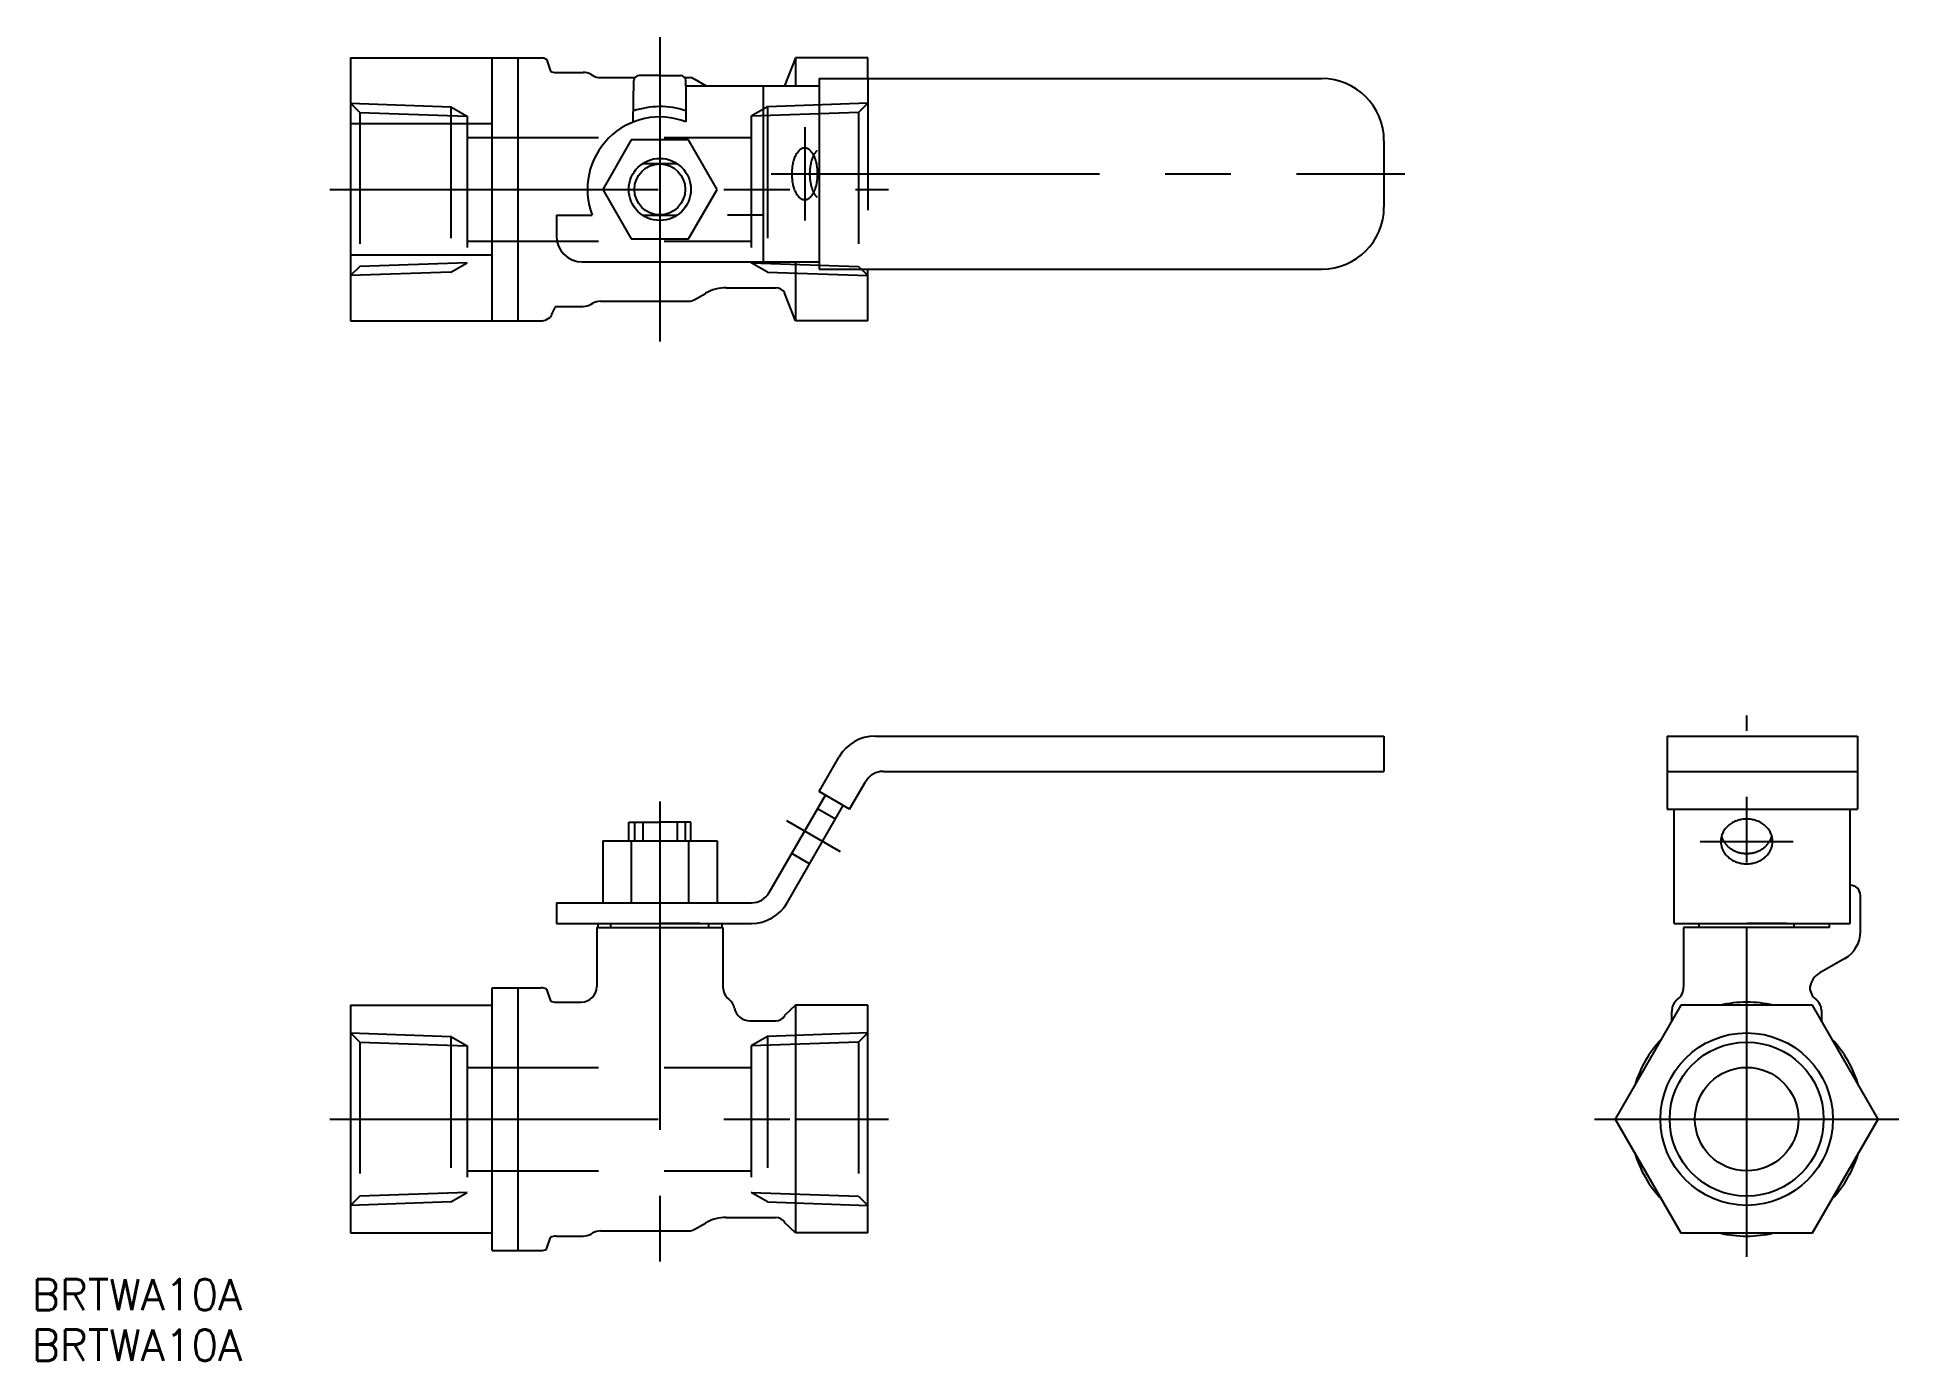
# Model space of a CAD drawing. Extents: x -165 to 15, y -23 to 105.
import ezdxf

# ---------------------------------------------------------------- set-up
doc = ezdxf.new("R2010")
doc.units = 0
doc.linetypes.add('CENTER', pattern=[50.8, 31.75, -6.35, 6.35, -6.35])
doc.linetypes.add('DASHED', pattern=[19.05, 12.7, -6.35])
doc.layers.get('0').update_dxf_attribs({"linetype": 'CONTINUOUS'})
doc.layers.add('CENTER', color=1, linetype='CENTER')
doc.styles.get("Standard").update_dxf_attribs({"font": 'txt.shx', "height": 3, "bigfont": 'bigfont.shx'})

msp = doc.modelspace()

# ---------------------------------------------------------------- linework, layer by layer
at = {"color": 7, "linetype": 'CONTINUOUS'}
for p, q in [((-134.96, 102.52), (-134.96, 77.12)), ((-134.96, 102.52), (-118.76, 102.52)), ((-121.26, 77.12), (-121.26, 102.52)), ((-118.76, 77.12), (-118.76, 102.52)), ((-118.76, 102.52), (-116.53, 102.52)), ((-116.03, 102.39), (-115.62, 101.25)), ((-115.12, 101.12), (-112.46, 101.12)), ((-111.71, 100.92), (-111.54, 100.82)), ((-105.06, 100.82), (-107.07, 100.82)), ((-105.06, 100.82), (-103.05, 100.82)), ((-91.96, 102.52), (-93, 99.82)), ((-84.96, 102.52), (-91.96, 102.52)), ((-91.96, 102.52), (-91.96, 99.82)), ((-84.96, 100.52), (-84.96, 102.52)), ((-110.79, 100.62), (-107.47, 100.62)), ((-107.64, 96.33), (-107.57, 100.33)), ((-102.65, 100.62), (-102.23, 100.62)), ((-102.56, 99.82), (-102.56, 96.36)), ((-102.56, 99.82), (-89.67, 99.82)), ((-102.54, 99.82), (-102.55, 100.33)), ((-101.73, 100.49), (-100.57, 99.82)), ((-95.06, 99.82), (-95.06, 82.82)), ((-89.67, 100.52), (-41.06, 100.52)), ((-89.67, 100.52), (-89.67, 82.12)), ((-121.26, 96.17), (-134.96, 96.17)), ((-107.82, 94.6), (-110.58, 89.82)), ((-102.3, 94.6), (-107.82, 94.6)), ((-99.53, 89.82), (-102.3, 94.6)), ((-35.06, 94.52), (-35.06, 88.12)), ((-106.72, 92.32), (-103.4, 92.32)), ((-110.58, 89.82), (-107.82, 85.03)), ((-102.3, 85.03), (-99.53, 89.82)), ((-115.06, 87.32), (-111.6, 87.32)), ((-115.06, 87.32), (-115.06, 85.32)), ((-106.72, 87.32), (-103.4, 87.32)), ((-95.06, 87.32), (-98.52, 87.32)), ((-107.82, 85.03), (-102.3, 85.03)), ((-121.26, 83.47), (-134.96, 83.47)), ((-112.56, 82.82), (-89.67, 82.82)), ((-91.96, 82.82), (-91.96, 77.12)), ((-89.67, 82.12), (-41.06, 82.12)), ((-84.96, 77.12), (-84.96, 82.12)), ((-101.73, 79.15), (-100.64, 79.78)), ((-98.64, 80.32), (-93.86, 80.32)), ((-91.96, 77.12), (-93, 79.82)), ((-116.03, 77.25), (-115.62, 77.48)), ((-115.12, 78.52), (-112.46, 78.52)), ((-111.71, 78.72), (-111.54, 78.82)), ((-110.79, 79.02), (-102.23, 79.02)), ((-134.96, 77.12), (-118.76, 77.12)), ((-118.76, 77.12), (-116.53, 77.12)), ((-84.96, 77.12), (-91.96, 77.12)), ((-84.26, 37), (-35.06, 37)), ((-35.06, 37), (-35.06, 33.6)), ((-7.7, 37), (10.7, 37)), ((-7.7, 37), (-7.7, 29.94)), ((10.7, 37), (10.7, 29.94)), ((-89.67, 31.64), (-87.73, 35)), ((-86.72, 29.94), (-85.19, 32.6)), ((-83.45, 33.6), (-35.06, 33.6)), ((-7.7, 33.6), (10.7, 33.6)), ((-94.48, 21.9), (-89.06, 31.29)), ((-86.72, 29.94), (-89.67, 31.64)), ((-92.75, 20.9), (-87.33, 30.29)), ((-7.7, 29.94), (10.7, 29.94)), ((-7, 18.9), (-7, 29.94)), ((10, 18.9), (10, 29.94)), ((-108.06, 28.7), (-105.06, 28.7)), ((-108.06, 26.9), (-108.06, 28.7)), ((-106.72, 28.7), (-106.72, 26.9)), ((-102.06, 28.7), (-105.06, 28.7)), ((-103.4, 28.7), (-103.4, 26.9)), ((-102.06, 26.9), (-102.06, 28.7)), ((-110.58, 26.9), (-99.53, 26.9)), ((-110.58, 26.9), (-110.58, 20.9)), ((-107.82, 26.9), (-107.82, 20.9)), ((-102.3, 26.9), (-102.3, 20.9)), ((-99.53, 26.9), (-99.53, 20.9)), ((11, 18.13), (11, 21.6)), ((-115.06, 20.9), (-96.21, 20.9)), ((-115.06, 20.9), (-115.06, 18.9)), ((-115.06, 18.9), (-105.06, 18.9)), ((-115.06, 18.9), (-96.21, 18.9)), ((-111.16, 18.5), (-105.06, 18.5)), ((-111.16, 18.5), (-111.16, 12.8)), ((-111.06, 18.9), (-111.06, 18.5)), ((-109.81, 18.5), (-109.81, 18.9)), ((-108.92, 18.9), (-105.06, 18.9)), ((-105.06, 18.9), (-96.21, 18.9)), ((-101.2, 18.9), (-105.06, 18.9)), ((-105.06, 18.5), (-98.96, 18.5)), ((-100.31, 18.5), (-100.31, 18.9)), ((-99.06, 18.9), (-99.06, 18.5)), ((-98.96, 18.5), (-98.96, 12.76)), ((-7, 18.9), (10, 18.9)), ((8, 18.5), (-6.1, 18.5)), ((-6.1, 18.5), (-6.1, 12.76)), ((-4.6, 18.5), (-4.6, 18.9)), ((-3.86, 18.9), (0, 18.9)), ((3.86, 18.9), (0, 18.9)), ((4.6, 18.5), (4.6, 18.9)), ((8, 18.5), (8, 18.9)), ((9.5, 15.53), (7.07, 14.13)), ((-121.26, -12.7), (-121.26, 12.7)), ((-121.26, 12.7), (-116.53, 12.7)), ((-118.76, -12.7), (-118.76, 12.7)), ((-134.96, 11), (-134.96, -11)), ((-134.96, 11), (-121.26, 11)), ((-116.03, 12.57), (-115.62, 11.43)), ((-115.12, 11.3), (-112.66, 11.3)), ((-91.96, 11), (-93, 10)), ((-84.96, 11), (-91.96, 11)), ((-91.96, 11), (-91.96, -11)), ((-84.96, -11), (-84.96, 11)), ((-6.35, 11), (-12.7, 0)), ((6.35, 11), (-6.35, 11)), ((12.7, 0), (6.35, 11)), ((-96.37, 9.5), (-93.86, 9.5)), ((-7.25, 9.44), (-7.25, 10.4)), ((7.25, 9.44), (7.25, 10.4)), ((-134.96, 0), (-121.26, 0)), ((-91.96, 0), (-84.96, 0)), ((-12.7, 0), (-6.35, -11)), ((6.35, -11), (12.7, 0)), ((-101.73, -10.67), (-100.64, -10.04)), ((-98.64, -9.5), (-93.86, -9.5)), ((-91.96, -11), (-93, -10)), ((-134.96, -11), (-121.26, -11)), ((-116.03, -12.57), (-115.62, -11.43)), ((-115.12, -11.3), (-112.46, -11.3)), ((-111.71, -11.1), (-111.54, -11)), ((-110.79, -10.8), (-102.23, -10.8)), ((-84.96, -11), (-91.96, -11)), ((-6.35, -11), (6.35, -11)), ((-121.26, -12.7), (-116.53, -12.7))]:
    msp.add_line(p, q, dxfattribs=at)
at = {"color": 3, "linetype": 'DASHED'}
for p, q in [((-84.96, 100.52), (-84.96, 82.12)), ((-134.96, 98.15), (-125.26, 97.81)), ((-134.96, 98.15), (-134.07, 97.26)), ((-134.07, 97.26), (-134.07, 82.38)), ((-134.07, 97.26), (-123.68, 96.9)), ((-125.26, 97.81), (-125.26, 81.83)), ((-125.26, 97.81), (-123.68, 96.9)), ((-94.66, 97.81), (-96.24, 96.9)), ((-85.85, 97.26), (-96.24, 96.9)), ((-84.96, 98.15), (-94.66, 97.81)), ((-94.66, 97.81), (-94.66, 81.83)), ((-84.96, 98.15), (-85.85, 97.26)), ((-85.85, 97.26), (-85.85, 82.38)), ((-123.68, 96.9), (-123.68, 82.74)), ((-96.24, 96.9), (-96.24, 82.74)), ((-123.68, 94.82), (-96.24, 94.82)), ((-123.68, 84.82), (-96.24, 84.82)), ((-134.07, 82.38), (-134.96, 81.49)), ((-125.26, 81.83), (-134.96, 81.49)), ((-123.68, 82.74), (-134.07, 82.38)), ((-125.26, 81.83), (-123.68, 82.74)), ((-94.66, 81.83), (-96.24, 82.74)), ((-96.24, 82.74), (-85.85, 82.38)), ((-94.66, 81.83), (-84.96, 81.49)), ((-85.85, 82.38), (-84.96, 81.49)), ((-88.08, 28.99), (-89.81, 29.99)), ((-90.58, 24.66), (-92.31, 25.66)), ((-134.96, 8.33), (-125.26, 7.99)), ((-134.96, 8.33), (-134.07, 7.44)), ((-134.07, 7.44), (-134.07, -7.44)), ((-134.07, 7.44), (-123.68, 7.08)), ((-125.26, 7.99), (-125.26, -7.99)), ((-125.26, 7.99), (-123.68, 7.08)), ((-94.66, 7.99), (-96.24, 7.08)), ((-85.85, 7.44), (-96.24, 7.08)), ((-84.96, 8.33), (-94.66, 7.99)), ((-94.66, 7.99), (-94.66, -7.99)), ((-84.96, 8.33), (-85.85, 7.44)), ((-85.85, 7.44), (-85.85, -7.44)), ((-123.68, 7.08), (-123.68, -7.08)), ((-96.24, 7.08), (-96.24, -7.08)), ((-123.68, 5), (-96.24, 5)), ((-123.68, -5), (-96.24, -5)), ((-123.68, -7.08), (-134.07, -7.44)), ((-125.26, -7.99), (-123.68, -7.08)), ((-96.24, -7.08), (-85.85, -7.44)), ((-94.66, -7.99), (-96.24, -7.08)), ((-134.07, -7.44), (-134.96, -8.33)), ((-125.26, -7.99), (-134.96, -8.33)), ((-94.66, -7.99), (-84.96, -8.33)), ((-85.85, -7.44), (-84.96, -8.33))]:
    msp.add_line(p, q, dxfattribs=at)
at = {"color": 3, "linetype": 'CONTINUOUS'}
for p, q in [((-107.52, 28.7), (-107.52, 26.9)), ((-102.6, 28.7), (-102.6, 26.9))]:
    msp.add_line(p, q, dxfattribs=at)
at = {"color": 7, "linetype": 'CONTINUOUS'}
for points in [[(-91.06, 88.82, 0), (-91, 88.82, 0), (-90.94, 88.83, 0), (-90.88, 88.85, 0), (-90.82, 88.87, 0), (-90.76, 88.89, 0), (-90.7, 88.93, 0), (-90.64, 88.97, 0), (-90.58, 89.01, 0), (-90.52, 89.06, 0), (-90.47, 89.11, 0), (-90.42, 89.17, 0), (-90.36, 89.24, 0), (-90.31, 89.31, 0), (-90.27, 89.39, 0), (-90.22, 89.47, 0), (-90.17, 89.55, 0), (-90.13, 89.64, 0), (-90.09, 89.73, 0), (-90.05, 89.83, 0), (-90.02, 89.93, 0), (-89.99, 90.03, 0), (-89.96, 90.14, 0), (-89.93, 90.25, 0), (-89.9, 90.36, 0), (-89.88, 90.48, 0), (-89.86, 90.59, 0), (-89.85, 90.71, 0), (-89.83, 90.83, 0), (-89.82, 90.95, 0), (-89.81, 91.07, 0), (-89.81, 91.2, 0), (-89.81, 91.32, 0), (-89.81, 91.44, 0), (-89.81, 91.56, 0), (-89.82, 91.69, 0), (-89.83, 91.81, 0), (-89.85, 91.93, 0), (-89.86, 92.04, 0), (-89.88, 92.16, 0), (-89.9, 92.28, 0), (-89.93, 92.39, 0), (-89.96, 92.5, 0), (-89.99, 92.6, 0), (-90.02, 92.71, 0), (-90.05, 92.81, 0), (-90.09, 92.91, 0), (-90.13, 93, 0), (-90.17, 93.09, 0), (-90.22, 93.17, 0), (-90.27, 93.25, 0), (-90.31, 93.33, 0), (-90.36, 93.4, 0), (-90.42, 93.46, 0), (-90.47, 93.52, 0), (-90.52, 93.58, 0), (-90.58, 93.63, 0), (-90.64, 93.67, 0), (-90.7, 93.71, 0), (-90.76, 93.74, 0), (-90.82, 93.77, 0), (-90.88, 93.79, 0), (-90.94, 93.81, 0), (-91, 93.82, 0), (-91.06, 93.82, 0), (-91.12, 93.82, 0), (-91.18, 93.81, 0), (-91.24, 93.79, 0), (-91.3, 93.77, 0), (-91.36, 93.74, 0), (-91.42, 93.71, 0), (-91.48, 93.67, 0), (-91.54, 93.63, 0), (-91.59, 93.58, 0), (-91.65, 93.52, 0), (-91.7, 93.46, 0), (-91.75, 93.4, 0), (-91.8, 93.33, 0), (-91.85, 93.25, 0), (-91.9, 93.17, 0), (-91.94, 93.09, 0), (-91.99, 93, 0), (-92.03, 92.91, 0), (-92.06, 92.81, 0), (-92.1, 92.71, 0), (-92.13, 92.6, 0), (-92.16, 92.5, 0), (-92.19, 92.39, 0), (-92.21, 92.28, 0), (-92.24, 92.16, 0), (-92.26, 92.04, 0), (-92.27, 91.93, 0), (-92.28, 91.81, 0), (-92.3, 91.69, 0), (-92.3, 91.56, 0), (-92.31, 91.44, 0), (-92.31, 91.32, 0), (-92.31, 91.2, 0), (-92.3, 91.07, 0), (-92.3, 90.95, 0), (-92.28, 90.83, 0), (-92.27, 90.71, 0), (-92.26, 90.59, 0), (-92.24, 90.48, 0), (-92.21, 90.36, 0), (-92.19, 90.25, 0), (-92.16, 90.14, 0), (-92.13, 90.03, 0), (-92.1, 89.93, 0), (-92.06, 89.83, 0), (-92.03, 89.73, 0), (-91.99, 89.64, 0), (-91.94, 89.55, 0), (-91.9, 89.47, 0), (-91.85, 89.39, 0), (-91.8, 89.31, 0), (-91.75, 89.24, 0), (-91.7, 89.17, 0), (-91.65, 89.11, 0), (-91.59, 89.06, 0), (-91.54, 89.01, 0), (-91.48, 88.97, 0), (-91.42, 88.93, 0), (-91.36, 88.89, 0), (-91.3, 88.87, 0), (-91.24, 88.85, 0), (-91.18, 88.83, 0), (-91.12, 88.82, 0), (-91.06, 88.82, 0)], [(-89.87, 93.57, 0), (-89.89, 93.55, 0), (-89.91, 93.53, 0), (-89.93, 93.51, 0), (-89.95, 93.49, 0), (-89.96, 93.47, 0), (-89.98, 93.45, 0), (-90, 93.42, 0), (-90.02, 93.4, 0), (-90.04, 93.37, 0), (-90.06, 93.35, 0), (-90.07, 93.32, 0), (-90.09, 93.3, 0), (-90.11, 93.27, 0), (-90.13, 93.24, 0), (-90.14, 93.21, 0), (-90.16, 93.18, 0), (-90.18, 93.16, 0), (-90.19, 93.12, 0), (-90.21, 93.09, 0), (-90.22, 93.06, 0), (-90.24, 93.03, 0), (-90.25, 93, 0), (-90.27, 92.97, 0), (-90.28, 92.93, 0), (-90.3, 92.9, 0), (-90.31, 92.87, 0), (-90.32, 92.83, 0), (-90.34, 92.8, 0), (-90.35, 92.76, 0), (-90.36, 92.72, 0), (-90.37, 92.69, 0), (-90.39, 92.65, 0), (-90.4, 92.61, 0), (-90.41, 92.58, 0), (-90.42, 92.54, 0), (-90.43, 92.5, 0), (-90.44, 92.46, 0), (-90.45, 92.42, 0), (-90.46, 92.38, 0), (-90.47, 92.34, 0), (-90.48, 92.3, 0), (-90.48, 92.26, 0), (-90.49, 92.22, 0), (-90.5, 92.18, 0), (-90.51, 92.14, 0), (-90.52, 92.1, 0), (-90.52, 92.05, 0), (-90.53, 92.01, 0), (-90.53, 91.97, 0), (-90.54, 91.93, 0), (-90.54, 91.88, 0), (-90.55, 91.84, 0), (-90.55, 91.8, 0), (-90.56, 91.76, 0), (-90.56, 91.71, 0), (-90.56, 91.67, 0), (-90.57, 91.63, 0), (-90.57, 91.58, 0), (-90.57, 91.54, 0), (-90.57, 91.49, 0), (-90.58, 91.45, 0), (-90.58, 91.41, 0), (-90.58, 91.36, 0), (-90.58, 91.32, 0), (-90.58, 91.28, 0), (-90.58, 91.23, 0), (-90.58, 91.19, 0), (-90.57, 91.14, 0), (-90.57, 91.1, 0), (-90.57, 91.06, 0), (-90.57, 91.01, 0), (-90.56, 90.97, 0), (-90.56, 90.93, 0), (-90.56, 90.88, 0), (-90.55, 90.84, 0), (-90.55, 90.8, 0), (-90.54, 90.75, 0), (-90.54, 90.71, 0), (-90.53, 90.67, 0), (-90.53, 90.63, 0), (-90.52, 90.58, 0), (-90.52, 90.54, 0), (-90.51, 90.5, 0), (-90.5, 90.46, 0), (-90.49, 90.42, 0), (-90.48, 90.38, 0), (-90.48, 90.34, 0), (-90.47, 90.3, 0), (-90.46, 90.26, 0), (-90.45, 90.22, 0), (-90.44, 90.18, 0), (-90.43, 90.14, 0), (-90.42, 90.1, 0), (-90.41, 90.06, 0), (-90.4, 90.03, 0), (-90.39, 89.99, 0), (-90.37, 89.95, 0), (-90.36, 89.91, 0), (-90.35, 89.88, 0), (-90.34, 89.84, 0), (-90.32, 89.81, 0), (-90.31, 89.77, 0), (-90.3, 89.74, 0), (-90.28, 89.71, 0), (-90.27, 89.67, 0), (-90.25, 89.64, 0), (-90.24, 89.61, 0), (-90.22, 89.58, 0), (-90.21, 89.54, 0), (-90.19, 89.51, 0), (-90.18, 89.48, 0), (-90.16, 89.45, 0), (-90.14, 89.42, 0), (-90.13, 89.4, 0), (-90.11, 89.37, 0), (-90.09, 89.34, 0), (-90.07, 89.32, 0), (-90.06, 89.29, 0), (-90.04, 89.26, 0), (-90.02, 89.24, 0), (-90, 89.22, 0), (-89.98, 89.19, 0), (-89.96, 89.17, 0), (-89.95, 89.15, 0), (-89.93, 89.13, 0), (-89.91, 89.11, 0), (-89.89, 89.09, 0), (-89.87, 89.07, 0)], [(0, 24.66, 0), (0.12, 24.67, 0), (0.25, 24.67, 0), (0.37, 24.69, 0), (0.49, 24.7, 0), (0.61, 24.73, 0), (0.73, 24.76, 0), (0.84, 24.79, 0), (0.96, 24.83, 0), (1.07, 24.87, 0), (1.18, 24.92, 0), (1.29, 24.97, 0), (1.39, 25.03, 0), (1.49, 25.09, 0), (1.59, 25.15, 0), (1.68, 25.22, 0), (1.77, 25.3, 0), (1.85, 25.37, 0), (1.93, 25.45, 0), (2.01, 25.54, 0), (2.08, 25.63, 0), (2.14, 25.72, 0), (2.2, 25.81, 0), (2.26, 25.9, 0), (2.31, 26, 0), (2.35, 26.1, 0), (2.39, 26.2, 0), (2.43, 26.3, 0), (2.45, 26.41, 0), (2.47, 26.51, 0), (2.49, 26.62, 0), (2.5, 26.72, 0), (2.5, 26.83, 0), (2.5, 26.93, 0), (2.49, 27.04, 0), (2.47, 27.15, 0), (2.45, 27.25, 0), (2.43, 27.35, 0), (2.39, 27.46, 0), (2.35, 27.56, 0), (2.31, 27.66, 0), (2.26, 27.75, 0), (2.2, 27.85, 0), (2.14, 27.94, 0), (2.08, 28.03, 0), (2.01, 28.12, 0), (1.93, 28.2, 0), (1.85, 28.28, 0), (1.77, 28.36, 0), (1.68, 28.43, 0), (1.59, 28.5, 0), (1.49, 28.57, 0), (1.39, 28.63, 0), (1.29, 28.69, 0), (1.18, 28.74, 0), (1.07, 28.79, 0), (0.96, 28.83, 0), (0.84, 28.87, 0), (0.73, 28.9, 0), (0.61, 28.93, 0), (0.49, 28.95, 0), (0.37, 28.97, 0), (0.25, 28.98, 0), (0.12, 28.99, 0), (0, 28.99, 0), (-0.12, 28.99, 0), (-0.25, 28.98, 0), (-0.37, 28.97, 0), (-0.49, 28.95, 0), (-0.61, 28.93, 0), (-0.73, 28.9, 0), (-0.84, 28.87, 0), (-0.96, 28.83, 0), (-1.07, 28.79, 0), (-1.18, 28.74, 0), (-1.29, 28.69, 0), (-1.39, 28.63, 0), (-1.49, 28.57, 0), (-1.59, 28.5, 0), (-1.68, 28.43, 0), (-1.77, 28.36, 0), (-1.85, 28.28, 0), (-1.93, 28.2, 0), (-2.01, 28.12, 0), (-2.08, 28.03, 0), (-2.14, 27.94, 0), (-2.2, 27.85, 0), (-2.26, 27.75, 0), (-2.31, 27.66, 0), (-2.35, 27.56, 0), (-2.39, 27.46, 0), (-2.43, 27.35, 0), (-2.45, 27.25, 0), (-2.47, 27.15, 0), (-2.49, 27.04, 0), (-2.5, 26.93, 0), (-2.5, 26.83, 0), (-2.5, 26.72, 0), (-2.49, 26.62, 0), (-2.47, 26.51, 0), (-2.45, 26.41, 0), (-2.43, 26.3, 0), (-2.39, 26.2, 0), (-2.35, 26.1, 0), (-2.31, 26, 0), (-2.26, 25.9, 0), (-2.2, 25.81, 0), (-2.14, 25.72, 0), (-2.08, 25.63, 0), (-2.01, 25.54, 0), (-1.93, 25.45, 0), (-1.85, 25.37, 0), (-1.77, 25.3, 0), (-1.68, 25.22, 0), (-1.59, 25.15, 0), (-1.49, 25.09, 0), (-1.39, 25.03, 0), (-1.29, 24.97, 0), (-1.18, 24.92, 0), (-1.07, 24.87, 0), (-0.96, 24.83, 0), (-0.84, 24.79, 0), (-0.73, 24.76, 0), (-0.61, 24.73, 0), (-0.49, 24.7, 0), (-0.37, 24.69, 0), (-0.25, 24.67, 0), (-0.12, 24.67, 0), (0, 24.66, 0)], [(-2.45, 27.39, 0), (-2.44, 27.35, 0), (-2.43, 27.3, 0), (-2.41, 27.26, 0), (-2.4, 27.21, 0), (-2.38, 27.17, 0), (-2.36, 27.12, 0), (-2.35, 27.08, 0), (-2.33, 27.04, 0), (-2.31, 26.99, 0), (-2.29, 26.95, 0), (-2.26, 26.91, 0), (-2.24, 26.87, 0), (-2.22, 26.83, 0), (-2.19, 26.79, 0), (-2.17, 26.75, 0), (-2.14, 26.71, 0), (-2.11, 26.67, 0), (-2.08, 26.63, 0), (-2.05, 26.59, 0), (-2.02, 26.55, 0), (-1.99, 26.52, 0), (-1.95, 26.48, 0), (-1.92, 26.44, 0), (-1.89, 26.41, 0), (-1.85, 26.37, 0), (-1.81, 26.34, 0), (-1.78, 26.31, 0), (-1.74, 26.27, 0), (-1.7, 26.24, 0), (-1.66, 26.21, 0), (-1.62, 26.18, 0), (-1.58, 26.15, 0), (-1.54, 26.12, 0), (-1.5, 26.09, 0), (-1.45, 26.07, 0), (-1.41, 26.04, 0), (-1.36, 26.01, 0), (-1.32, 25.99, 0), (-1.27, 25.96, 0), (-1.23, 25.94, 0), (-1.18, 25.92, 0), (-1.13, 25.9, 0), (-1.08, 25.88, 0), (-1.04, 25.86, 0), (-0.99, 25.84, 0), (-0.94, 25.82, 0), (-0.89, 25.8, 0), (-0.84, 25.79, 0), (-0.79, 25.77, 0), (-0.74, 25.76, 0), (-0.69, 25.75, 0), (-0.63, 25.73, 0), (-0.58, 25.72, 0), (-0.53, 25.71, 0), (-0.48, 25.7, 0), (-0.43, 25.69, 0), (-0.37, 25.69, 0), (-0.32, 25.68, 0), (-0.27, 25.68, 0), (-0.21, 25.67, 0), (-0.16, 25.67, 0), (-0.11, 25.67, 0), (-0.05, 25.66, 0), (0, 25.66, 0), (0.05, 25.66, 0), (0.11, 25.67, 0), (0.16, 25.67, 0), (0.21, 25.67, 0), (0.27, 25.68, 0), (0.32, 25.68, 0), (0.37, 25.69, 0), (0.43, 25.69, 0), (0.48, 25.7, 0), (0.53, 25.71, 0), (0.58, 25.72, 0), (0.63, 25.73, 0), (0.69, 25.75, 0), (0.74, 25.76, 0), (0.79, 25.77, 0), (0.84, 25.79, 0), (0.89, 25.8, 0), (0.94, 25.82, 0), (0.99, 25.84, 0), (1.04, 25.86, 0), (1.08, 25.88, 0), (1.13, 25.9, 0), (1.18, 25.92, 0), (1.23, 25.94, 0), (1.27, 25.96, 0), (1.32, 25.99, 0), (1.36, 26.01, 0), (1.41, 26.04, 0), (1.45, 26.07, 0), (1.5, 26.09, 0), (1.54, 26.12, 0), (1.58, 26.15, 0), (1.62, 26.18, 0), (1.66, 26.21, 0), (1.7, 26.24, 0), (1.74, 26.27, 0), (1.78, 26.31, 0), (1.81, 26.34, 0), (1.85, 26.37, 0), (1.89, 26.41, 0), (1.92, 26.44, 0), (1.95, 26.48, 0), (1.99, 26.52, 0), (2.02, 26.55, 0), (2.05, 26.59, 0), (2.08, 26.63, 0), (2.11, 26.67, 0), (2.14, 26.71, 0), (2.17, 26.75, 0), (2.19, 26.79, 0), (2.22, 26.83, 0), (2.24, 26.87, 0), (2.26, 26.91, 0), (2.29, 26.95, 0), (2.31, 26.99, 0), (2.33, 27.04, 0), (2.35, 27.08, 0), (2.36, 27.12, 0), (2.38, 27.17, 0), (2.4, 27.21, 0), (2.41, 27.26, 0), (2.43, 27.3, 0), (2.44, 27.35, 0), (2.45, 27.39, 0)]]:
    msp.add_polyline3d(points, dxfattribs=at)
for centre, radius in [((-105.06, 89.82), 3), ((0, 0), 7.44), ((0, 0), 5)]:
    msp.add_circle(centre, radius, dxfattribs=at)
at = {"color": 3, "linetype": 'CONTINUOUS'}
for centre, radius in [((-105.06, 89.82), 2.46), ((0, 0), 8.33)]:
    msp.add_circle(centre, radius, dxfattribs=at)
at = {"color": 7, "linetype": 'CONTINUOUS'}
for centre, radius, start, end in [((-116.53, 101.52), 1, 60, 90), ((-115.12, 102.12), 1, 240, 270), ((-112.46, 99.62), 1.5, 60, 90), ((-110.79, 102.12), 1.5, 240, 270), ((-107.07, 100.32), 0.5, 90, 179), ((-103.05, 100.32), 0.5, 1, 90), ((-102.23, 99.62), 1, 60, 90), ((-41.06, 94.52), 6, 0, 90), ((-105.06, 89.82), 8, 71.79, 108.6607), ((-105.06, 89.82), 7, 69.0752, 200.9248), ((-41.06, 88.12), 6, 270, 0), ((-112.56, 85.32), 2.5, 180, 270), ((-98.64, 76.32), 4, 90, 120), ((-93.86, 79.32), 1, 30, 90), ((-93.86, 79.32), 1, 30, 90), ((-93.86, 79.32), 1, 30, 90), ((-111.02, 75.9), 4.87, 147.4471, 161.012), ((-112.46, 80.02), 1.5, 270, 300), ((-110.79, 77.52), 1.5, 90, 120), ((-102.23, 80.02), 1, 270, 300), ((-116.53, 78.12), 1, 270, 300), ((-84.26, 33), 4, 90, 150), ((-83.45, 31.6), 2, 90, 150), ((-96.21, 22.9), 2, 270, 330), ((10, 21.6), 1, 0, 90), ((-96.21, 22.9), 4, 270, 330), ((8, 18.13), 3, 300, 0), ((-116.53, 11.7), 1, 60, 90), ((-112.66, 12.8), 1.5, 270, 0), ((-97.46, 12.76), 1.5, 180, 231.9269), ((-7.6, 12.76), 1.5, 308.0731, 0), ((8.07, 12.4), 2, 120, 169.4917), ((7.6, 12.76), 1.5, 180, 231.9269), ((-115.12, 12.3), 1, 240, 270), ((-99.31, 10.4), 1.5, 11.537, 51.9269), ((-5.75, 10.4), 1.5, 128.0731, 180), ((0, 0), 11.3, 76.7678, 103.2322), ((5.75, 10.4), 1.5, 0, 51.9269), ((-96.37, 11), 1.5, 191.537, 270), ((-93.86, 10.5), 1, 270, 330), ((0, 0), 11.3, 136.7678, 163.2322), ((0, 0), 11.3, 16.7678, 43.2322), ((0, 0), 11.3, 196.7678, 223.2322), ((0, 0), 11.3, 316.7678, 343.2322), ((-102.23, -9.8), 1, 270, 300), ((-98.64, -13.5), 4, 90, 120), ((-93.86, -10.5), 1, 30, 90), ((-93.86, -10.5), 1, 30, 90), ((-93.86, -10.5), 1, 30, 90), ((-116.53, -11.7), 1, 270, 300), ((-115.12, -12.3), 1, 90, 120), ((-112.46, -9.8), 1.5, 270, 300), ((-110.79, -12.3), 1.5, 90, 120), ((0, 0), 11.3, 256.7678, 283.2322)]:
    msp.add_arc(centre, radius, start, end, dxfattribs=at)
at = {"layer": 'CENTER', "color": 1, "linetype": 'CENTER'}
for p, q in [((-105.06, 104.52), (-105.06, 75.12)), ((-91.06, 95.82), (-91.06, 86.82)), ((-94.31, 91.32), (-33.06, 91.32)), ((-136.96, 89.82), (-82.96, 89.82)), ((0, -13.3), (0, 39)), ((-105.06, 30.7), (-105.06, -14.7)), ((-87.59, 25.83), (-92.79, 28.83)), ((-4.5, 26.83), (4.5, 26.83)), ((-136.96, 0), (-82.96, 0)), ((-14.7, 0), (14.7, 0))]:
    msp.add_line(p, q, dxfattribs=at)

# ---------------------------------------------------------------- texts
at = {"color": 7, "linetype": 'CONTINUOUS'}
for p in [(-165.76, -18.46), (-165.76, -23.34)]:
    msp.add_text('BRTWA10A', height=3, dxfattribs=at).set_placement(p)

doc.saveas('drawing.dxf')
